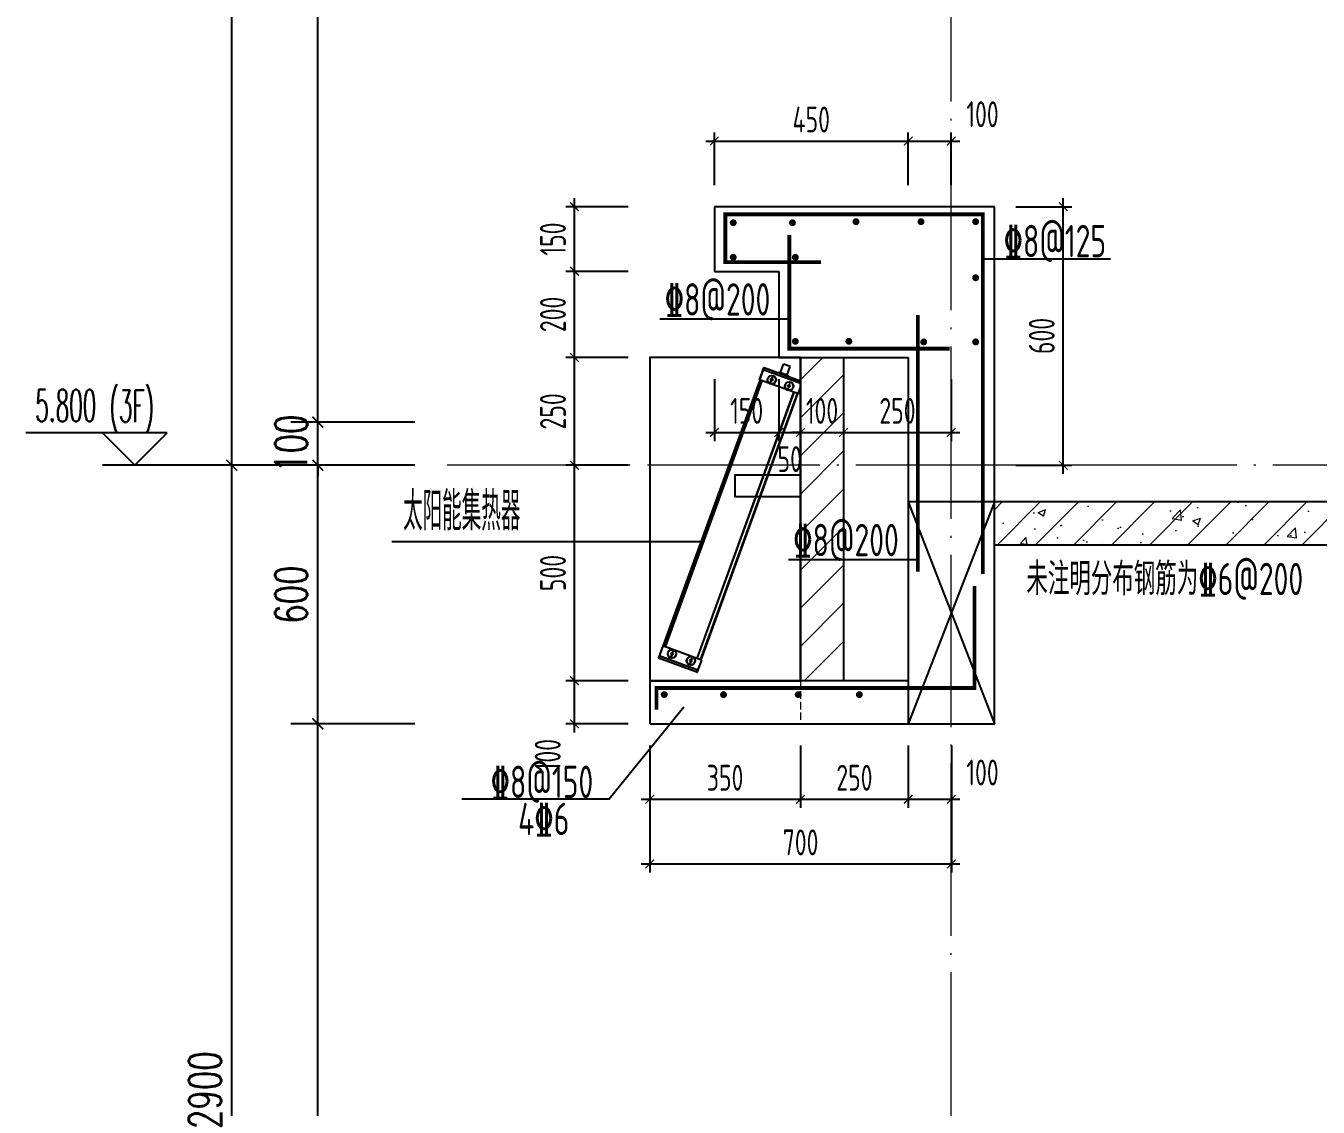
# Model space of a CAD drawing. Extents: x -655480 to 203344, y -294099 to 287156.
# Drawn here: x 58425 to 61425, y 127595 to 130104 of the extents above; entities that cross this region are included whole.
import ezdxf
from ezdxf.xclip import XClip

# ---------------------------------------------------------------- set-up
doc = ezdxf.new("R2010")
doc.units = 0
doc.header["$LTSCALE"] = 1000
doc.header["$XCLIPFRAME"] = 2
doc.linetypes.add('DASH', pattern=[0.35, 0.25, -0.1])
doc.linetypes.add('DOTE', pattern=[2.42, 2, -0.2, 0.02, -0.2])
doc.layers.get('0').update_dxf_attribs({"linetype": 'CONTINUOUS'})
doc.layers.get('DEFPOINTS').update_dxf_attribs({"linetype": 'CONTINUOUS'})
for name, color, linetype in [('DIM', 2, 'CONTINUOUS'), ('DIM_ELEV', 3, 'CONTINUOUS'), ('DIM_IDEN', 67, 'CONTINUOUS'), ('PUB_DIM', 3, 'CONTINUOUS'), ('PUB_TEXT', 2, 'CONTINUOUS'), ('REIN', 6, 'CONTINUOUS'), ('S-大样-砼线', 7, 'CONTINUOUS'), ('S-引出线', 40, 'CONTINUOUS'), ('TEXT', 2, 'CONTINUOUS'), ('WALL', 5, 'CONTINUOUS'), ('实线层', 7, 'CONTINUOUS')]:
    doc.layers.add(name, color=color, linetype=linetype)
for name, color, linetype, lineweight in [('DOTE', 19, 'DOTE', 9), ('PUB_HATCH', 8, 'CONTINUOUS', 9), ('平面-看线', 45, 'CONTINUOUS', 15)]:
    doc.layers.add(name, color=color, linetype=linetype, lineweight=lineweight)
doc.styles.add('_TCH_DIM', font='SIMPLEX.shx', dxfattribs={"width": 0.7, "bigfont": 'GBCBIG.shx'})
doc.styles.add('_TCH_DIM_T3', font='SIMPLEX', dxfattribs={"width": 0.705882, "bigfont": 'GBCBIG'})
doc.styles.add('DIM_FONT_T3', font='SIMPLEX', dxfattribs={"width": 0.705882, "bigfont": 'GBCBIG'})
doc.styles.add('TSSD_DIMENSION', font='Tssdeng.shx', dxfattribs={"width": 0.7, "bigfont": 'tssdchn.shx'})
doc.styles.add('TSSD_REIN', font='tssdeng.shx', dxfattribs={"width": 0.7, "height": 300, "bigfont": 'tssdchn.shx'})
doc.dimstyles.new('_TCH_ARCH&&25', dxfattribs={"dimtxt": 74.375, "dimasz": 25, "dimexe": 62.5, "dimexo": 75, "dimgap": 25, "dimtad": 1, "dimdec": 0, "dimzin": 0, "dimdsep": 46, "dimtxsty": '_TCH_DIM_T3', "dimblk": 'ARCHTICK', "dimcen": 0.09, "dimclrt": 7, "dimazin": 0, "dimtfac": 1, "dimtdec": 0, "dimtix": 1, "dimtmove": 2, "dimatfit": 3, "dimldrblk": 'ARCHTICK', "dimfxl": 1, "dimtolj": 1, "dimtzin": 0, "dimarcsym": 0})
doc.dimstyles.new('TSSD_20_20', dxfattribs={"dimtxt": 60, "dimasz": 20, "dimexe": 20, "dimexo": 50, "dimgap": 20, "dimtad": 1, "dimdec": 0, "dimzin": 0, "dimdsep": 46, "dimtxsty": 'TSSD_DIMENSION', "dimblk": 'ARCHTICK', "dimblk1": 'ARCHTICK', "dimblk2": 'ARCHTICK', "dimcen": 0, "dimdle": 20, "dimclrt": 7, "dimadec": 0, "dimazin": 0, "dimtfac": 1, "dimtdec": 0, "dimtix": 1, "dimtmove": 2, "dimatfit": 3, "dimfxl": 1, "dimtolj": 1, "dimtzin": 0, "dimarcsym": 0})

# ---------------------------------------------------------------- blocks, each defined once
blk = doc.blocks.new('A$C01192DFB')
at = {"layer": '实线层', "color": 5}
for p, q in [((-245.2, 221), (-235.1, 248.7)), ((-244.8, 220.8), (-234.5, 249)), ((-146.5, 211.5), (-236.8, 244.3)), ((-146.9, 212), (-236.2, 244.4)), ((-235.1, 248.7), (-234.7, 248.5)), ((-145.3, 216.4), (-234.6, 248.9)), ((-145.2, 216.5), (-234.5, 249)), ((-196.4, 238.3), (-189.3, 257.6)), ((-174.3, 252.1), (-189.3, 257.6)), ((-181.3, 232.8), (-174.3, 252.1)), ((-468.5, -396.9), (-243.8, 220.5)), ((-243.5, 220.4), (-468.2, -397)), ((-467.7, -397.2), (-243, 220.2)), ((-240, 219.1), (-464.7, -398.3)), ((-239.5, 218.9), (-464.2, -398.5)), ((-155, 188.2), (-245.2, 221)), ((-219.7, 220.8), (-218.7, 223.5)), ((-217.8, 218.6), (-219.7, 220.8)), ((-219.4, 214.4), (-214.3, 228.2)), ((-218.7, 223.5), (-215.9, 224)), ((-215, 219.1), (-217.8, 218.6)), ((-215.9, 224), (-214, 221.8)), ((-214, 221.8), (-215, 219.1)), ((-196.4, 238.3), (-203, 237.5)), ((-176.7, 228), (-203, 237.5)), ((-196.4, 238.3), (-181.3, 232.8)), ((-181.3, 232.8), (-176.7, 228)), ((-179, 199.7), (-174, 213.5)), ((-155.5, 188.3), (-145.2, 216.5)), ((-155, 188.2), (-144.9, 215.9)), ((-144.9, 215.9), (-145.4, 216)), ((-166, 192.2), (-390.7, -425.2)), ((-165.7, 192), (-390.4, -425.3)), ((-381.9, -428.4), (-157.2, 189)), ((-156.8, 188.8), (-381.5, -428.6)), ((-381.1, -428.7), (-156.4, 188.7)), ((-179.3, 206.1), (-178.4, 208.8)), ((-177.5, 203.9), (-179.3, 206.1)), ((-178.4, 208.8), (-175.5, 209.3)), ((-174.6, 204.4), (-177.5, 203.9)), ((-175.5, 209.3), (-173.7, 207.1)), ((-173.7, 207.1), (-174.6, 204.4)), ((-469.9, -396.4), (-480, -424.1)), ((-469.5, -396.6), (-479.7, -424.8)), ((-388.2, -452.5), (-478.4, -419.7)), ((-379.7, -429.2), (-469.9, -396.4)), ((-379.7, -429.2), (-468, -397.1)), ((-450.2, -412.7), (-451.2, -415.4)), ((-451.2, -415.4), (-449.4, -417.6)), ((-445.9, -408), (-450.9, -421.8)), ((-447.4, -412.2), (-450.2, -412.7)), ((-449.4, -417.6), (-446.5, -417.1)), ((-445.5, -414.4), (-447.4, -412.2)), ((-446.5, -417.1), (-445.5, -414.4)), ((-480, -424.1), (-479.6, -424.3)), ((-390.4, -457.1), (-479.7, -424.6)), ((-390.5, -457.2), (-479.7, -424.8)), ((-388.8, -452.7), (-478.1, -420.2)), ((-406.6, -428.6), (-407.6, -431.3)), ((-407.6, -431.3), (-405.7, -433.5)), ((-402.2, -423.9), (-407.2, -437.7)), ((-403.7, -428.1), (-406.6, -428.6)), ((-405.7, -433.5), (-402.9, -433)), ((-401.9, -430.3), (-403.7, -428.1)), ((-402.9, -433), (-401.9, -430.3)), ((-380.2, -429.1), (-390.5, -457.2)), ((-379.7, -429.2), (-389.8, -456.9)), ((-389.8, -456.9), (-390.3, -456.8))]:
    blk.add_line(p, q, dxfattribs=at)
for points in [[(-236.8, 244.3), (-236.7, 244.4), (-236.5, 244.5), (-236.4, 244.5), (-236.2, 244.4)], [(-146.5, 211.5), (-146.5, 211.6), (-146.6, 211.7), (-146.7, 211.9), (-146.9, 212)], [(-478.4, -419.7), (-478.4, -419.8), (-478.4, -420), (-478.2, -420.1), (-478.1, -420.2)], [(-388.2, -452.5), (-388.3, -452.6), (-388.4, -452.7), (-388.6, -452.7), (-388.8, -452.7)]]:
    blk.add_lwpolyline(points, dxfattribs=at)
blk.add_lwpolyline([(0, 0), (-302.4, 0), (-302.4, -49.7), (0, -49.7)], close=True, dxfattribs=at)
for centre, radius in [((-216.8, 221.3), 10), ((-216.8, 221.3), 9.5), ((-176.5, 206.6), 10), ((-176.5, 206.6), 9.5), ((-448.4, -414.9), 10), ((-448.4, -414.9), 9.5), ((-404.7, -430.8), 10), ((-404.7, -430.8), 9.5)]:
    blk.add_circle(centre, radius, dxfattribs=at)
for centre, start, end in [((-234.7, 248.5), 70, 160), ((-145.4, 216), 340, 70), ((-479.6, -424.3), 160, 250), ((-390.3, -456.8), 250, 340)]:
    blk.add_arc(centre, 0.5, start, end, dxfattribs=at)
blk = doc.blocks.new('_ArchTick')
at = {"color": 0, "linetype": 'ByBlock', "const_width": 0.15}
blk.add_lwpolyline([(-0.5, -0.5), (0.5, 0.5)], dxfattribs=at)
blk = doc.blocks.new('*D2986')
at = {"layer": 'DEFPOINTS', "color": 0, "transparency": 16777216}
for p in [(60473.1, 129836.9), (60023.1, 129684.6), (60473.1, 129684.6)]:
    blk.add_point(p, dxfattribs=at)
at = {"layer": 'DIM', "color": 0, "lineweight": -2, "transparency": 16777216}
for p, q in [((60023.1, 129734.6), (60023.1, 129856.9)), ((60473.1, 129734.6), (60473.1, 129856.9)), ((60003.1, 129836.9), (60493.1, 129836.9))]:
    blk.add_line(p, q, dxfattribs=at)
at = {"layer": 'DIM', "color": 0, "lineweight": -2, "transparency": 16777216, "xscale": 20, "yscale": 20, "zscale": 20, "rotation": 180}
blk.add_blockref('_ArchTick', (60023.1, 129836.9), dxfattribs=at)
at = {"layer": 'DIM', "color": 0, "lineweight": -2, "transparency": 16777216, "xscale": 20, "yscale": 20, "zscale": 20}
blk.add_blockref('_ArchTick', (60473.1, 129836.9), dxfattribs=at)
at = {"layer": 'DIM', "color": 7, "transparency": 16777216, "insert": (60248.1, 129886.9), "char_height": 60, "attachment_point": 5, "style": 'TSSD_DIMENSION'}
blk.add_mtext('\\A1;450', dxfattribs=at)
blk = doc.blocks.new('*D2987')
at = {"layer": 'DEFPOINTS', "color": 0, "transparency": 16777216}
for p in [(60573.1, 129836.9), (60473.1, 129684.6), (60573.1, 129684.6)]:
    blk.add_point(p, dxfattribs=at)
at = {"layer": 'DIM', "color": 0, "lineweight": -2, "transparency": 16777216}
for p, q in [((60473.1, 129734.6), (60473.1, 129856.9)), ((60573.1, 129734.6), (60573.1, 129856.9)), ((60453.1, 129836.9), (60593.1, 129836.9))]:
    blk.add_line(p, q, dxfattribs=at)
at = {"layer": 'DIM', "color": 0, "lineweight": -2, "transparency": 16777216, "xscale": 20, "yscale": 20, "zscale": 20, "rotation": 180}
blk.add_blockref('_ArchTick', (60473.1, 129836.9), dxfattribs=at)
at = {"layer": 'DIM', "color": 0, "lineweight": -2, "transparency": 16777216, "xscale": 20, "yscale": 20, "zscale": 20}
blk.add_blockref('_ArchTick', (60573.1, 129836.9), dxfattribs=at)
at = {"layer": 'DIM', "color": 7, "transparency": 16777216, "insert": (60645.6, 129899.1), "char_height": 60, "attachment_point": 5, "style": 'TSSD_DIMENSION'}
blk.add_mtext('\\A1;100', dxfattribs=at)
blk = doc.blocks.new('*D2988')
at = {"layer": 'DEFPOINTS', "color": 0, "transparency": 16777216}
for p in [(60023.1, 129334.6), (60173.1, 129334.6), (60173.1, 129160.8)]:
    blk.add_point(p, dxfattribs=at)
at = {"layer": 'DIM', "color": 0, "lineweight": -2, "transparency": 16777216}
for p, q in [((60023.1, 129284.6), (60023.1, 129140.8)), ((60173.1, 129284.6), (60173.1, 129140.8)), ((60003.1, 129160.8), (60193.1, 129160.8))]:
    blk.add_line(p, q, dxfattribs=at)
at = {"layer": 'DIM', "color": 0, "lineweight": -2, "transparency": 16777216, "xscale": 20, "yscale": 20, "zscale": 20, "rotation": 180}
blk.add_blockref('_ArchTick', (60023.1, 129160.8), dxfattribs=at)
at = {"layer": 'DIM', "color": 0, "lineweight": -2, "transparency": 16777216, "xscale": 20, "yscale": 20, "zscale": 20}
blk.add_blockref('_ArchTick', (60173.1, 129160.8), dxfattribs=at)
at = {"layer": 'DIM', "color": 7, "transparency": 16777216, "insert": (60098.1, 129210.8), "char_height": 60, "attachment_point": 5, "style": 'TSSD_DIMENSION'}
blk.add_mtext('\\A1;150', dxfattribs=at)
blk = doc.blocks.new('*D2989')
at = {"layer": 'DEFPOINTS', "color": 0, "transparency": 16777216}
for p in [(60173.1, 129334.6), (60223.1, 129334.6), (60223.1, 129160.8)]:
    blk.add_point(p, dxfattribs=at)
at = {"layer": 'DIM', "color": 0, "lineweight": -2, "transparency": 16777216}
for p, q in [((60173.1, 129284.6), (60173.1, 129140.8)), ((60223.1, 129284.6), (60223.1, 129140.8)), ((60153.1, 129160.8), (60243.1, 129160.8))]:
    blk.add_line(p, q, dxfattribs=at)
at = {"layer": 'DIM', "color": 0, "lineweight": -2, "transparency": 16777216, "xscale": 20, "yscale": 20, "zscale": 20, "rotation": 180}
blk.add_blockref('_ArchTick', (60173.1, 129160.8), dxfattribs=at)
at = {"layer": 'DIM', "color": 0, "lineweight": -2, "transparency": 16777216, "xscale": 20, "yscale": 20, "zscale": 20}
blk.add_blockref('_ArchTick', (60223.1, 129160.8), dxfattribs=at)
at = {"layer": 'DIM', "color": 7, "transparency": 16777216, "insert": (60198.1, 129098.9), "char_height": 60, "attachment_point": 5, "style": 'TSSD_DIMENSION'}
blk.add_mtext('\\A1;50', dxfattribs=at)
blk = doc.blocks.new('*D2990')
at = {"layer": 'DEFPOINTS', "color": 0, "transparency": 16777216}
for p in [(60223.1, 129334.6), (60323.1, 129334.6), (60323.1, 129160.8)]:
    blk.add_point(p, dxfattribs=at)
at = {"layer": 'DIM', "color": 0, "lineweight": -2, "transparency": 16777216}
for p, q in [((60223.1, 129284.6), (60223.1, 129140.8)), ((60323.1, 129284.6), (60323.1, 129140.8)), ((60223.1, 129160.8), (60203.1, 129160.8)), ((60223.1, 129160.8), (60323.1, 129160.8)), ((60323.1, 129160.8), (60343.1, 129160.8))]:
    blk.add_line(p, q, dxfattribs=at)
at = {"layer": 'DIM', "color": 0, "lineweight": -2, "transparency": 16777216, "xscale": 20, "yscale": 20, "zscale": 20}
blk.add_blockref('_ArchTick', (60223.1, 129160.8), dxfattribs=at)
at = {"layer": 'DIM', "color": 0, "lineweight": -2, "transparency": 16777216, "xscale": 20, "yscale": 20, "zscale": 20, "rotation": 180}
blk.add_blockref('_ArchTick', (60323.1, 129160.8), dxfattribs=at)
at = {"layer": 'DIM', "color": 7, "transparency": 16777216, "insert": (60273.1, 129210.8), "char_height": 60, "attachment_point": 5, "style": 'TSSD_DIMENSION'}
blk.add_mtext('\\A1;100', dxfattribs=at)
blk = doc.blocks.new('*D2991')
at = {"layer": 'DEFPOINTS', "color": 0, "transparency": 16777216}
for p in [(60323.1, 129334.6), (60573.1, 129334.6), (60573.1, 129160.8)]:
    blk.add_point(p, dxfattribs=at)
at = {"layer": 'DIM', "color": 0, "lineweight": -2, "transparency": 16777216}
for p, q in [((60323.1, 129284.6), (60323.1, 129140.8)), ((60573.1, 129284.6), (60573.1, 129140.8)), ((60303.1, 129160.8), (60593.1, 129160.8))]:
    blk.add_line(p, q, dxfattribs=at)
at = {"layer": 'DIM', "color": 0, "lineweight": -2, "transparency": 16777216, "xscale": 20, "yscale": 20, "zscale": 20, "rotation": 180}
blk.add_blockref('_ArchTick', (60323.1, 129160.8), dxfattribs=at)
at = {"layer": 'DIM', "color": 0, "lineweight": -2, "transparency": 16777216, "xscale": 20, "yscale": 20, "zscale": 20}
blk.add_blockref('_ArchTick', (60573.1, 129160.8), dxfattribs=at)
at = {"layer": 'DIM', "color": 7, "transparency": 16777216, "insert": (60448.1, 129210.8), "char_height": 60, "attachment_point": 5, "style": 'TSSD_DIMENSION'}
blk.add_mtext('\\A1;250', dxfattribs=at)
blk = doc.blocks.new('*D3004')
at = {"layer": 'DEFPOINTS', "color": 0, "transparency": 16777216}
for p in [(59873.1, 128484.6), (60573.2, 128484.6), (60573.2, 128159.5)]:
    blk.add_point(p, dxfattribs=at)
at = {"layer": 'DIM', "color": 0, "lineweight": -2, "transparency": 16777216}
for p, q in [((59873.1, 128434.6), (59873.1, 128139.5)), ((60573.2, 128434.6), (60573.2, 128139.5)), ((59853.1, 128159.5), (60593.2, 128159.5))]:
    blk.add_line(p, q, dxfattribs=at)
at = {"layer": 'DIM', "color": 0, "lineweight": -2, "transparency": 16777216, "xscale": 20, "yscale": 20, "zscale": 20, "rotation": 180}
blk.add_blockref('_ArchTick', (59873.1, 128159.5), dxfattribs=at)
at = {"layer": 'DIM', "color": 0, "lineweight": -2, "transparency": 16777216, "xscale": 20, "yscale": 20, "zscale": 20}
blk.add_blockref('_ArchTick', (60573.2, 128159.5), dxfattribs=at)
at = {"layer": 'DIM', "color": 7, "transparency": 16777216, "insert": (60223.2, 128209.5), "char_height": 60, "attachment_point": 5, "style": 'TSSD_DIMENSION'}
blk.add_mtext('\\A1;700', dxfattribs=at)
blk = doc.blocks.new('*D3005')
at = {"layer": 'DEFPOINTS', "color": 0, "transparency": 16777216}
for p in [(59873.1, 128484.6), (60223.1, 128484.6), (60223.1, 128309.5)]:
    blk.add_point(p, dxfattribs=at)
at = {"layer": 'DIM', "color": 0, "lineweight": -2, "transparency": 16777216}
for p, q in [((59873.1, 128434.6), (59873.1, 128289.5)), ((60223.1, 128434.6), (60223.1, 128289.5)), ((59853.1, 128309.5), (60243.1, 128309.5))]:
    blk.add_line(p, q, dxfattribs=at)
at = {"layer": 'DIM', "color": 0, "lineweight": -2, "transparency": 16777216, "xscale": 20, "yscale": 20, "zscale": 20, "rotation": 180}
blk.add_blockref('_ArchTick', (59873.1, 128309.5), dxfattribs=at)
at = {"layer": 'DIM', "color": 0, "lineweight": -2, "transparency": 16777216, "xscale": 20, "yscale": 20, "zscale": 20}
blk.add_blockref('_ArchTick', (60223.1, 128309.5), dxfattribs=at)
at = {"layer": 'DIM', "color": 7, "transparency": 16777216, "insert": (60048.1, 128359.5), "char_height": 60, "attachment_point": 5, "style": 'TSSD_DIMENSION'}
blk.add_mtext('\\A1;350', dxfattribs=at)
blk = doc.blocks.new('*D3006')
at = {"layer": 'DEFPOINTS', "color": 0, "transparency": 16777216}
for p in [(60223.1, 128484.6), (60473.2, 128484.6), (60473.2, 128309.5)]:
    blk.add_point(p, dxfattribs=at)
at = {"layer": 'DIM', "color": 0, "lineweight": -2, "transparency": 16777216}
for p, q in [((60223.1, 128434.6), (60223.1, 128289.5)), ((60473.2, 128434.6), (60473.2, 128289.5)), ((60203.1, 128309.5), (60493.2, 128309.5))]:
    blk.add_line(p, q, dxfattribs=at)
at = {"layer": 'DIM', "color": 0, "lineweight": -2, "transparency": 16777216, "xscale": 20, "yscale": 20, "zscale": 20, "rotation": 180}
blk.add_blockref('_ArchTick', (60223.1, 128309.5), dxfattribs=at)
at = {"layer": 'DIM', "color": 0, "lineweight": -2, "transparency": 16777216, "xscale": 20, "yscale": 20, "zscale": 20}
blk.add_blockref('_ArchTick', (60473.2, 128309.5), dxfattribs=at)
at = {"layer": 'DIM', "color": 7, "transparency": 16777216, "insert": (60348.2, 128359.5), "char_height": 60, "attachment_point": 5, "style": 'TSSD_DIMENSION'}
blk.add_mtext('\\A1;250', dxfattribs=at)
blk = doc.blocks.new('*D3007')
at = {"layer": 'DEFPOINTS', "color": 0, "transparency": 16777216}
for p in [(60473.2, 128484.6), (60573.2, 128484.6), (60573.2, 128309.5)]:
    blk.add_point(p, dxfattribs=at)
at = {"layer": 'DIM', "color": 0, "lineweight": -2, "transparency": 16777216}
for p, q in [((60473.2, 128434.6), (60473.2, 128289.5)), ((60573.2, 128434.6), (60573.2, 128289.5)), ((60453.2, 128309.5), (60593.2, 128309.5))]:
    blk.add_line(p, q, dxfattribs=at)
at = {"layer": 'DIM', "color": 0, "lineweight": -2, "transparency": 16777216, "xscale": 20, "yscale": 20, "zscale": 20, "rotation": 180}
blk.add_blockref('_ArchTick', (60473.2, 128309.5), dxfattribs=at)
at = {"layer": 'DIM', "color": 0, "lineweight": -2, "transparency": 16777216, "xscale": 20, "yscale": 20, "zscale": 20}
blk.add_blockref('_ArchTick', (60573.2, 128309.5), dxfattribs=at)
at = {"layer": 'DIM', "color": 7, "transparency": 16777216, "insert": (60645.6, 128371.7), "char_height": 60, "attachment_point": 5, "style": 'TSSD_DIMENSION'}
blk.add_mtext('\\A1;100', dxfattribs=at)
blk = doc.blocks.new('*D3010')
at = {"layer": 'DEFPOINTS', "color": 0, "transparency": 16777216}
for p in [(60673.1, 129684.6), (60833.1, 129684.6), (60673.1, 129084.6)]:
    blk.add_point(p, dxfattribs=at)
at = {"layer": 'DIM', "color": 0, "lineweight": -2, "transparency": 16777216}
for p, q in [((60723.1, 129684.6), (60853.1, 129684.6)), ((60833.1, 129064.6), (60833.1, 129704.6)), ((60723.1, 129084.6), (60853.1, 129084.6))]:
    blk.add_line(p, q, dxfattribs=at)
at = {"layer": 'DIM', "color": 0, "lineweight": -2, "transparency": 16777216, "xscale": 20, "yscale": 20, "zscale": 20}
for p, rotation in [((60833.1, 129684.6), 90), ((60833.1, 129084.6), 270)]:
    blk.add_blockref('_ArchTick', p, dxfattribs=dict(at, rotation=rotation))
at = {"layer": 'DIM', "color": 7, "transparency": 16777216, "insert": (60783.1, 129384.6), "char_height": 60, "attachment_point": 5, "rotation": 90, "style": 'TSSD_DIMENSION'}
blk.add_mtext('\\A1;600', dxfattribs=at)
blk = doc.blocks.new('*D3011')
at = {"layer": 'DEFPOINTS', "color": 0, "transparency": 16777216}
for p in [(59698.5, 129684.6), (59873.1, 129684.6), (59873.1, 129534.6)]:
    blk.add_point(p, dxfattribs=at)
at = {"layer": 'DIM', "color": 0, "lineweight": -2, "transparency": 16777216}
for p, q in [((59823.1, 129684.6), (59678.5, 129684.6)), ((59698.5, 129514.6), (59698.5, 129704.6)), ((59823.1, 129534.6), (59678.5, 129534.6))]:
    blk.add_line(p, q, dxfattribs=at)
at = {"layer": 'DIM', "color": 0, "lineweight": -2, "transparency": 16777216, "xscale": 20, "yscale": 20, "zscale": 20}
for p, rotation in [((59698.5, 129684.6), 90), ((59698.5, 129534.6), 270)]:
    blk.add_blockref('_ArchTick', p, dxfattribs=dict(at, rotation=rotation))
at = {"layer": 'DIM', "color": 7, "transparency": 16777216, "insert": (59648.5, 129609.6), "char_height": 60, "attachment_point": 5, "rotation": 90, "style": 'TSSD_DIMENSION'}
blk.add_mtext('\\A1;150', dxfattribs=at)
blk = doc.blocks.new('*D3012')
at = {"layer": 'DEFPOINTS', "color": 0, "transparency": 16777216}
for p in [(59698.5, 129534.6), (59873.1, 129534.6), (59873.1, 129334.6)]:
    blk.add_point(p, dxfattribs=at)
at = {"layer": 'DIM', "color": 0, "lineweight": -2, "transparency": 16777216}
for p, q in [((59823.1, 129534.6), (59678.5, 129534.6)), ((59698.5, 129314.6), (59698.5, 129554.6)), ((59823.1, 129334.6), (59678.5, 129334.6))]:
    blk.add_line(p, q, dxfattribs=at)
at = {"layer": 'DIM', "color": 0, "lineweight": -2, "transparency": 16777216, "xscale": 20, "yscale": 20, "zscale": 20}
for p, rotation in [((59698.5, 129534.6), 90), ((59698.5, 129334.6), 270)]:
    blk.add_blockref('_ArchTick', p, dxfattribs=dict(at, rotation=rotation))
at = {"layer": 'DIM', "color": 7, "transparency": 16777216, "insert": (59648.5, 129434.6), "char_height": 60, "attachment_point": 5, "rotation": 90, "style": 'TSSD_DIMENSION'}
blk.add_mtext('\\A1;200', dxfattribs=at)
blk = doc.blocks.new('*D3013')
at = {"layer": 'DEFPOINTS', "color": 0, "transparency": 16777216}
for p in [(59698.5, 129334.6), (59873.1, 129334.6), (59873.1, 129084.6)]:
    blk.add_point(p, dxfattribs=at)
at = {"layer": 'DIM', "color": 0, "lineweight": -2, "transparency": 16777216}
for p, q in [((59698.5, 129064.6), (59698.5, 129354.6)), ((59823.1, 129334.6), (59678.5, 129334.6)), ((59823.1, 129084.6), (59678.5, 129084.6))]:
    blk.add_line(p, q, dxfattribs=at)
at = {"layer": 'DIM', "color": 0, "lineweight": -2, "transparency": 16777216, "xscale": 20, "yscale": 20, "zscale": 20}
for p, rotation in [((59698.5, 129334.6), 90), ((59698.5, 129084.6), 270)]:
    blk.add_blockref('_ArchTick', p, dxfattribs=dict(at, rotation=rotation))
at = {"layer": 'DIM', "color": 7, "transparency": 16777216, "insert": (59648.5, 129209.6), "char_height": 60, "attachment_point": 5, "rotation": 90, "style": 'TSSD_DIMENSION'}
blk.add_mtext('\\A1;250', dxfattribs=at)
blk = doc.blocks.new('*D3014')
at = {"layer": 'DEFPOINTS', "color": 0, "transparency": 16777216}
for p in [(59698.5, 129084.6), (59873.1, 129084.6), (59873.1, 128584.6)]:
    blk.add_point(p, dxfattribs=at)
at = {"layer": 'DIM', "color": 0, "lineweight": -2, "transparency": 16777216}
for p, q in [((59823.1, 129084.6), (59678.5, 129084.6)), ((59698.5, 128564.6), (59698.5, 129104.6)), ((59823.1, 128584.6), (59678.5, 128584.6))]:
    blk.add_line(p, q, dxfattribs=at)
at = {"layer": 'DIM', "color": 0, "lineweight": -2, "transparency": 16777216, "xscale": 20, "yscale": 20, "zscale": 20}
for p, rotation in [((59698.5, 129084.6), 90), ((59698.5, 128584.6), 270)]:
    blk.add_blockref('_ArchTick', p, dxfattribs=dict(at, rotation=rotation))
at = {"layer": 'DIM', "color": 7, "transparency": 16777216, "insert": (59648.5, 128834.6), "char_height": 60, "attachment_point": 5, "rotation": 90, "style": 'TSSD_DIMENSION'}
blk.add_mtext('\\A1;500', dxfattribs=at)
blk = doc.blocks.new('*D3015')
at = {"layer": 'DEFPOINTS', "color": 0, "transparency": 16777216}
for p in [(59698.5, 128584.6), (59873.1, 128584.6), (59873.1, 128484.6)]:
    blk.add_point(p, dxfattribs=at)
at = {"layer": 'DIM', "color": 0, "lineweight": -2, "transparency": 16777216}
for p, q in [((59698.5, 128464.6), (59698.5, 128604.6)), ((59823.1, 128584.6), (59678.5, 128584.6)), ((59823.1, 128484.6), (59678.5, 128484.6))]:
    blk.add_line(p, q, dxfattribs=at)
at = {"layer": 'DIM', "color": 0, "lineweight": -2, "transparency": 16777216, "xscale": 20, "yscale": 20, "zscale": 20}
for p, rotation in [((59698.5, 128584.6), 90), ((59698.5, 128484.6), 270)]:
    blk.add_blockref('_ArchTick', p, dxfattribs=dict(at, rotation=rotation))
at = {"layer": 'DIM', "color": 7, "transparency": 16777216, "insert": (59636.3, 128412.1), "char_height": 60, "attachment_point": 5, "rotation": 90, "style": 'TSSD_DIMENSION'}
blk.add_mtext('\\A1;100', dxfattribs=at)
blk = doc.blocks.new('*D3042')
at = {"layer": 'DEFPOINTS', "color": 0, "transparency": 16777216}
for p in [(59102.9, 128484.6), (59402.9, 128484.6), (59402.9, 126284.6)]:
    blk.add_point(p, dxfattribs=at)
at = {"layer": 'PUB_DIM', "color": 0, "lineweight": -2, "transparency": 16777216}
for p, q in [((59327.9, 128484.6), (59040.4, 128484.6)), ((59102.9, 126284.6), (59102.9, 128484.6)), ((59327.9, 126284.6), (59040.4, 126284.6))]:
    blk.add_line(p, q, dxfattribs=at)
at = {"layer": 'PUB_DIM', "color": 0, "lineweight": -2, "transparency": 16777216, "xscale": 25, "yscale": 25, "zscale": 25}
for p, rotation in [((59102.9, 128484.6), 90), ((59102.9, 126284.6), 270)]:
    blk.add_blockref('_ArchTick', p, dxfattribs=dict(at, rotation=rotation))
at = {"layer": 'PUB_DIM', "color": 7, "transparency": 16777216, "insert": (59040.8, 127384.6), "char_height": 74.38, "attachment_point": 5, "rotation": 90, "style": '_TCH_DIM_T3'}
blk.add_mtext('\\A1;2200', dxfattribs=at)
blk = doc.blocks.new('*D3043')
at = {"layer": 'DEFPOINTS', "color": 0, "transparency": 16777216}
for p in [(59102.9, 129084.6), (59402.9, 129084.6), (59402.9, 128484.6)]:
    blk.add_point(p, dxfattribs=at)
at = {"layer": 'PUB_DIM', "color": 0, "lineweight": -2, "transparency": 16777216}
for p, q in [((59327.9, 129084.6), (59040.4, 129084.6)), ((59102.9, 128484.6), (59102.9, 129084.6)), ((59327.9, 128484.6), (59040.4, 128484.6))]:
    blk.add_line(p, q, dxfattribs=at)
at = {"layer": 'PUB_DIM', "color": 0, "lineweight": -2, "transparency": 16777216, "xscale": 25, "yscale": 25, "zscale": 25}
for p, rotation in [((59102.9, 129084.6), 90), ((59102.9, 128484.6), 270)]:
    blk.add_blockref('_ArchTick', p, dxfattribs=dict(at, rotation=rotation))
at = {"layer": 'PUB_DIM', "color": 7, "transparency": 16777216, "insert": (59040.8, 128784.6), "char_height": 74.38, "attachment_point": 5, "rotation": 90, "style": '_TCH_DIM_T3'}
blk.add_mtext('\\A1;600', dxfattribs=at)
blk = doc.blocks.new('*D3044')
at = {"layer": 'DEFPOINTS', "color": 0, "transparency": 16777216}
for p in [(59102.9, 129184.6), (59402.9, 129184.6), (59402.9, 129084.6)]:
    blk.add_point(p, dxfattribs=at)
at = {"layer": 'PUB_DIM', "color": 0, "lineweight": -2, "transparency": 16777216}
for p, q in [((59102.9, 129184.6), (59102.9, 129209.6)), ((59327.9, 129184.6), (59040.4, 129184.6)), ((59102.9, 129084.6), (59102.9, 129184.6)), ((59327.9, 129084.6), (59040.4, 129084.6)), ((59102.9, 129084.6), (59102.9, 129059.6))]:
    blk.add_line(p, q, dxfattribs=at)
at = {"layer": 'PUB_DIM', "color": 0, "lineweight": -2, "transparency": 16777216, "xscale": 25, "yscale": 25, "zscale": 25}
for p, rotation in [((59102.9, 129184.6), 270), ((59102.9, 129084.6), 90)]:
    blk.add_blockref('_ArchTick', p, dxfattribs=dict(at, rotation=rotation))
at = {"layer": 'PUB_DIM', "color": 7, "transparency": 16777216, "insert": (59040.8, 129134.6), "char_height": 74.38, "attachment_point": 5, "rotation": 90, "style": '_TCH_DIM_T3'}
blk.add_mtext('\\A1;100', dxfattribs=at)
blk = doc.blocks.new('*D3045')
at = {"layer": 'DEFPOINTS', "color": 0, "transparency": 16777216}
for p in [(59102.9, 131384.6), (59402.9, 131384.6), (59402.9, 129184.6)]:
    blk.add_point(p, dxfattribs=at)
at = {"layer": 'PUB_DIM', "color": 0, "lineweight": -2, "transparency": 16777216}
for p, q in [((59327.9, 131384.6), (59040.4, 131384.6)), ((59102.9, 129184.6), (59102.9, 131384.6)), ((59327.9, 129184.6), (59040.4, 129184.6))]:
    blk.add_line(p, q, dxfattribs=at)
at = {"layer": 'PUB_DIM', "color": 0, "lineweight": -2, "transparency": 16777216, "xscale": 25, "yscale": 25, "zscale": 25}
for p, rotation in [((59102.9, 131384.6), 90), ((59102.9, 129184.6), 270)]:
    blk.add_blockref('_ArchTick', p, dxfattribs=dict(at, rotation=rotation))
at = {"layer": 'PUB_DIM', "color": 7, "transparency": 16777216, "insert": (59040.8, 130284.6), "char_height": 74.38, "attachment_point": 5, "rotation": 90, "style": '_TCH_DIM_T3'}
blk.add_mtext('\\A1;2200', dxfattribs=at)
blk = doc.blocks.new('*D3057')
at = {"layer": 'DEFPOINTS', "color": 0, "transparency": 16777216}
for p in [(58902.9, 129084.6), (59402.9, 129084.6), (59402.9, 126184.6)]:
    blk.add_point(p, dxfattribs=at)
at = {"layer": 'PUB_DIM', "color": 0, "lineweight": -2, "transparency": 16777216}
for p, q in [((59327.9, 129084.6), (58840.4, 129084.6)), ((58902.9, 126184.6), (58902.9, 129084.6)), ((59327.9, 126184.6), (58840.4, 126184.6))]:
    blk.add_line(p, q, dxfattribs=at)
at = {"layer": 'PUB_DIM', "color": 0, "lineweight": -2, "transparency": 16777216, "xscale": 25, "yscale": 25, "zscale": 25}
for p, rotation in [((58902.9, 129084.6), 90), ((58902.9, 126184.6), 270)]:
    blk.add_blockref('_ArchTick', p, dxfattribs=dict(at, rotation=rotation))
at = {"layer": 'PUB_DIM', "color": 7, "transparency": 16777216, "insert": (58840.8, 127634.6), "char_height": 74.38, "attachment_point": 5, "rotation": 90, "style": '_TCH_DIM_T3'}
blk.add_mtext('\\A1;2900', dxfattribs=at)
blk = doc.blocks.new('*D3058')
at = {"layer": 'DEFPOINTS', "color": 0, "transparency": 16777216}
for p in [(58902.9, 131984.6), (59402.9, 131984.6), (59402.9, 129084.6)]:
    blk.add_point(p, dxfattribs=at)
at = {"layer": 'PUB_DIM', "color": 0, "lineweight": -2, "transparency": 16777216}
for p, q in [((59327.9, 131984.6), (58840.4, 131984.6)), ((58902.9, 129084.6), (58902.9, 131984.6)), ((59327.9, 129084.6), (58840.4, 129084.6))]:
    blk.add_line(p, q, dxfattribs=at)
at = {"layer": 'PUB_DIM', "color": 0, "lineweight": -2, "transparency": 16777216, "xscale": 25, "yscale": 25, "zscale": 25}
for p, rotation in [((58902.9, 131984.6), 90), ((58902.9, 129084.6), 270)]:
    blk.add_blockref('_ArchTick', p, dxfattribs=dict(at, rotation=rotation))
at = {"layer": 'PUB_DIM', "color": 7, "transparency": 16777216, "insert": (58840.8, 130534.6), "char_height": 74.38, "attachment_point": 5, "rotation": 90, "style": '_TCH_DIM_T3'}
blk.add_mtext('\\A1;2900', dxfattribs=at)
blk = doc.blocks.new('20210809.02271152')
at = {"layer": 'REIN', "const_width": 9}
for points in [[(87988.1, 67904.5), (87766, 67904.5), (87766, 68015.8), (88363.7, 68015.8), (88363.7, 67180.8)], [(87914.3, 67967.4), (87914.3, 67703.8), (88286.6, 67703.8)], [(88212.6, 67186.4), (88212.6, 67782.3)], [(87606.1, 66865.9), (87606.1, 66916.3), (88344.3, 66916.3), (88344.3, 67153.2)]]:
    blk.add_lwpolyline(points, dxfattribs=at)
at = {"layer": 'REIN', "const_width": 8}
for points in [[(87780.2, 67996.2, 1), (87788.2, 67996.2, 1)], [(87917.7, 67996.2, 1), (87925.7, 67996.2, 1)], [(88065.3, 67998.5, 1), (88073.3, 67998.5, 1)], [(88216.1, 67998.5, 1), (88224.1, 67998.5, 1)], [(88343, 67998.5, 1), (88351, 67998.5, 1)], [(87780.2, 67915.8, 1), (87788.2, 67915.8, 1)], [(87924.4, 67915.8, 1), (87932.4, 67915.8, 1)], [(88343, 67868.4, 1), (88351, 67868.4, 1)], [(87924.4, 67721, 1), (87932.4, 67721, 1)], [(88048.7, 67721, 1), (88056.7, 67721, 1)], [(88222.3, 67719.6, 1), (88230.3, 67719.6, 1)], [(88343, 67719.6, 1), (88351, 67719.6, 1)], [(87620.1, 66901.2, 1), (87628.1, 66901.2, 1)], [(87757.7, 66901.2, 1), (87765.7, 66901.2, 1)], [(87931.1, 66901.2, 1), (87939.1, 66901.2, 1)], [(88072.8, 66901.2, 1), (88080.8, 66901.2, 1)]]:
    blk.add_lwpolyline(points, format="xyb", close=True, dxfattribs=at)
at = {"layer": 'S-引出线'}
for p, q in [((88359.7, 67912), (88659.8, 67912)), ((87614.2, 67773.1), (87914.3, 67773.1)), ((87912.5, 67214.7), (88212.6, 67214.7))]:
    blk.add_line(p, q, dxfattribs=at)
blk.add_lwpolyline([(87669.8, 66872.1), (87496.1, 66658.7), (87154.5, 66658.7)], dxfattribs=at)
at = {"layer": 'TEXT', "style": 'TSSD_REIN', "width": 0.7}
for s, p in [('%%1328@125', (88411.8, 67916.1)), ('%%1328@200', (87625.2, 67780.7)), ('%%1328@200', (87923.4, 67222.3)), ('未注明分布钢筋为%%1326@200', (88464.6, 67132)), ('%%1328@150', (87221.1, 66661.3)), ('4%%1326', (87284.9, 66575.2))]:
    blk.add_text(s, height=75, rotation=0, dxfattribs=at).set_placement(p)
blk = doc.blocks.new('20210902.15310664')
at = {"layer": 'DOTE', "color": 1, "linetype": 'DOTE', "ltscale": 0.2}
for p, q in [((85057.8, -133245.9), (85057.8, -113645.9)), ((87656.3, -126345.9), (83887.6, -126345.9))]:
    blk.add_line(p, q, dxfattribs=at)

msp = doc.modelspace()

# ---------------------------------------------------------------- hatches: boundary and pattern name
at = {"layer": 'PUB_HATCH'}
h = msp.add_hatch(dxfattribs=at)
h.set_pattern_fill('普通砖', color=256, scale=25, style=0)
h.set_pattern_definition([(45, (-512502.044, 291772.47), (-44.1941915, 44.1941915), [])])
h.paths.add_polyline_path([(60223.14, 129334.6), (60223.14, 128584.6), (60323.14, 128584.6), (60323.14, 129334.6)])
h = msp.add_hatch(dxfattribs=at)
h.set_pattern_fill('钢筋混凝土', color=256, scale=25, style=0)
h.set_pattern_definition([(45, (-512502.044, 291727.59), (-44.194174, 44.194174), []), (50, (-512502.04, 291727.59), (179.315046, -15.688034), [18.75, -206.25]), (355, (-512502.04, 291727.6), (-34.687833, 188.048033), [15, -165]), (100.4514, (-512487.1, 291726.28), (144.627345, 172.359886), [15.93505, -175.28553]), (46.1842, (-512502.04, 291777.6), (266.81026, -41.37975), [28.125, -309.375]), (96.6356, (-512479.8, 291774.14), (233.66568, 243.52947), [23.90257, -262.92825]), (351.1842, (-512502.04, 291777.6), (233.66549, 243.52965), [22.5, -247.5]), (21, (-512477.04, 291765.09), (149.226763, -100.654723), [18.75, -206.25]), (326, (-512477.04, 291765.1), (60.828833, 181.28751), [15, -165]), (71.4514, (-512464.6, 291756.7), (210.055657, 80.632624), [15.93505, -175.28553]), (37.5, (-512502.044, 291727.59), (3.039964, 83.2234635), [0, -163, 0, -167.5, 0, -165.625]), (7.5, (-512502.04, 291727.59), (65.767384, 98.602928), [0, -95.5, 0, -159.25, 0, -63.125]), (327.5, (-512557.794, 291727.59), (133.455609, -5.638718), [0, -62.5, 0, -195, 0, -258.75]), (317.5, (-512582.79, 291727.59), (145.796542, 25.026246), [0, -81.25, 0, -129.5, 0, -183.75])])
h.paths.add_polyline_path([(60673.14, 128999.56), (60673.14, 128899.56), (63171.66, 128899.56), (63171.66, 128999.56)])

# ---------------------------------------------------------------- linework, layer by layer
at = {"layer": 'DIM_ELEV', "color": 1}
for p, q in [((58752.94, 129159.56), (58424.94, 129159.56)), ((58677.94, 129084.56), (58602.94, 129159.56)), ((58677.94, 129084.56), (58752.94, 129159.56)), ((59102.94, 129084.56), (58602.94, 129084.56))]:
    msp.add_line(p, q, dxfattribs=at)
at = {"layer": 'DIM_IDEN'}
for p, q in [((59811.66, 128907.05), (59274.22, 128907.05)), ((59992.74, 128907.05), (59811.66, 128907.05))]:
    msp.add_line(p, q, dxfattribs=at)
at = {"layer": 'S-大样-砼线'}
for p, q in [((60473.14, 128999.6), (60673.14, 128484.6)), ((60673.14, 128999.6), (60473.14, 128484.6))]:
    msp.add_line(p, q, dxfattribs=at)
msp.add_lwpolyline([(60673.14, 128999.6), (60473.14, 128999.6), (60473.14, 128484.6), (60673.14, 128484.6)], close=True, dxfattribs=at)
at = {"layer": 'WALL'}
for p, q in [((60673.14, 129684.6), (60023.14, 129684.6)), ((60023.14, 129684.6), (60023.14, 129534.6)), ((60673.14, 128999.56), (60673.14, 129684.6)), ((60023.14, 129534.6), (60173.14, 129534.6)), ((60173.14, 129534.6), (60173.14, 129334.6)), ((60173.14, 129334.6), (60473.14, 129334.6)), ((60223.14, 129334.6), (60223.14, 128584.6)), ((60323.14, 129334.6), (60323.14, 128584.6)), ((60473.14, 129334.6), (60473.14, 128584.6)), ((63171.66, 128999.56), (60673.14, 128999.56)), ((63171.66, 128899.56), (60673.14, 128899.56)), ((60673.14, 128484.6), (60673.14, 128899.56)), ((60473.14, 128584.6), (59873.14, 128584.6)), ((59873.14, 128584.6), (59873.14, 128484.66)), ((59873.14, 128484.66), (60673.14, 128484.6))]:
    msp.add_line(p, q, dxfattribs=at)
at = {"layer": '平面-看线', "color": 6, "linetype": 'DASH', "ltscale": 0.07}
msp.add_line((60223.14, 128584.56), (60223.14, 128484.57), dxfattribs=at)

# ---------------------------------------------------------------- block references
ref = msp.add_blockref('A$C01192DFB', (60373.14, 129061.81))
XClip(ref).set_block_clipping_path([(-499.9999972109, -477.2523620249), (-149.9999999827, 272.7850539306)])
at = {"layer": 'DOTE'}
msp.add_blockref('20210902.15310664', (-24484.63, 255430.45), dxfattribs=at)
at = {"layer": 'REIN'}
msp.add_blockref('20210809.02271152', (-27717.29, 61651.24), dxfattribs=at)

# ---------------------------------------------------------------- texts
at = {"layer": 'PUB_TEXT', "color": 1, "style": '_TCH_DIM', "width": 0.494118}
for s, p in [('5.800', (58446.84, 129185.81)), ('(3F)', (58618.99, 129184.59))]:
    msp.add_text(s, height=74.375, dxfattribs=at).set_placement(p)
at = {"layer": 'PUB_TEXT', "style": 'DIM_FONT_T3', "width": 0.705882}
msp.add_text('太阳能集热器', height=89.362, dxfattribs=at).set_placement((59300.47, 128933.3))

# ---------------------------------------------------------------- dimensions: what is measured, and where the dimension line sits
at = {"layer": 'DIM'}
for p1, p2, distance, picture, middle in [((60023.14, 129684.6), (60473.14, 129684.6), 152.32, '*D2986', (60248.14, 129886.92)), ((59873.14, 129534.6), (59873.14, 129684.6), 174.61, '*D3011', (59648.53, 129609.6)), ((60673.14, 129084.56), (60673.14, 129684.6), -160, '*D3010', (60783.14, 129384.58)), ((59873.14, 129334.6), (59873.14, 129534.6), 174.61, '*D3012', (59648.53, 129434.6)), ((59873.14, 129084.56), (59873.14, 129334.6), 174.61, '*D3013', (59648.53, 129209.58)), ((60023.14, 129334.56), (60173.14, 129334.56), -173.71, '*D2988', (60098.14, 129210.85)), ((60223.14, 129334.56), (60323.14, 129334.56), -173.71, '*D2990', (60273.14, 129210.85)), ((60323.14, 129334.56), (60573.14, 129334.56), -173.71, '*D2991', (60448.14, 129210.85)), ((59873.14, 128584.56), (59873.14, 129084.56), 174.61, '*D3014', (59648.53, 128834.56)), ((59873.14, 128484.56), (60573.17, 128484.56), -325.06, '*D3004', (60223.15, 128209.5)), ((59873.14, 128484.56), (60223.14, 128484.56), -175.06, '*D3005', (60048.14, 128359.5)), ((60223.14, 128484.56), (60473.17, 128484.56), -175.06, '*D3006', (60348.15, 128359.5))]:
    dim = msp.add_aligned_dim(p1=p1, p2=p2, distance=distance, dimstyle='TSSD_20_20', dxfattribs=at)
    dim.commit()
    dim.dimension.update_dxf_attribs({"geometry": picture, "text_midpoint": middle})
for base, p1, p2, angle, picture, middle in [((60573.14, 129836.92), (60473.14, 129684.6), (60573.14, 129684.6), 360, '*D2987', (60645.55, 129899.11)), ((60223.14, 129160.85), (60173.14, 129334.56), (60223.14, 129334.56), 360, '*D2989', (60198.14, 129098.87)), ((59698.53, 128584.56), (59873.14, 128484.56), (59873.14, 128584.56), 90, '*D3015', (59636.34, 128412.14)), ((60573.17, 128309.5), (60473.17, 128484.56), (60573.17, 128484.56), 0, '*D3007', (60645.58, 128371.69))]:
    dim = msp.add_linear_dim(base=base, p1=p1, p2=p2, angle=angle, dimstyle='TSSD_20_20', dxfattribs=at)
    dim.commit()
    dim.dimension.update_dxf_attribs({"geometry": picture, "text_midpoint": middle, "dimtype": 161})
at = {"layer": 'PUB_DIM'}
for p1, p2, distance, picture, middle in [((59402.94, 129084.56), (59402.94, 131984.56), 500, '*D3058', (58840.76, 130534.56)), ((59402.94, 129184.56), (59402.94, 131384.56), 300, '*D3045', (59040.76, 130284.56)), ((59402.94, 129084.56), (59402.94, 129184.56), 300, '*D3044', (59040.76, 129134.56)), ((59402.94, 126184.56), (59402.94, 129084.56), 500, '*D3057', (58840.76, 127634.56)), ((59402.94, 128484.56), (59402.94, 129084.56), 300, '*D3043', (59040.76, 128784.56)), ((59402.94, 126284.56), (59402.94, 128484.56), 300, '*D3042', (59040.76, 127384.56))]:
    dim = msp.add_aligned_dim(p1=p1, p2=p2, distance=distance, dimstyle='_TCH_ARCH&&25', dxfattribs=at)
    dim.commit()
    dim.dimension.update_dxf_attribs({"geometry": picture, "text_midpoint": middle})

doc.saveas('drawing.dxf')
